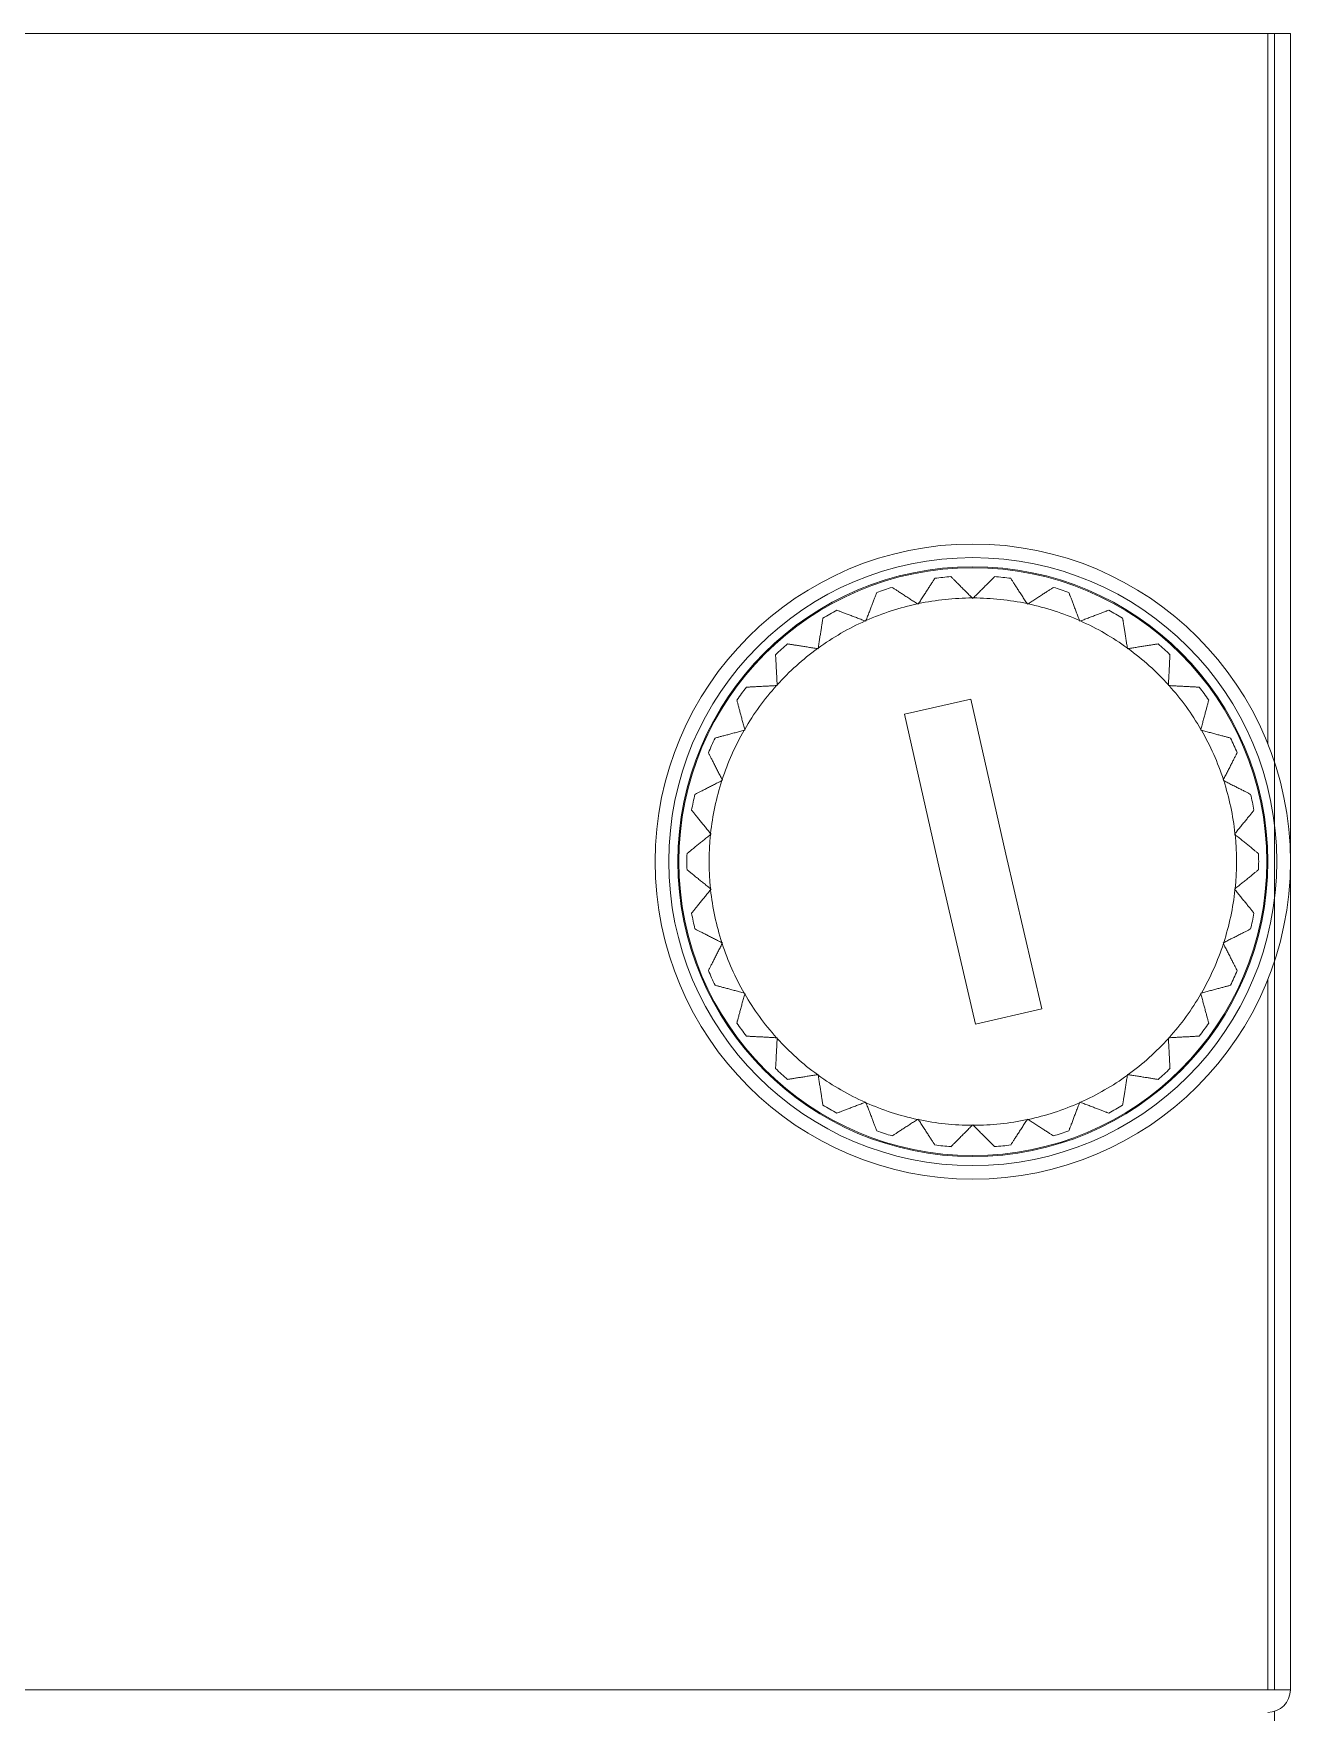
# Model space of a CAD drawing. Header units: millimetres. Extents: x -6909 to -4533, y -2578 to 782.
# Drawn here: x -4936.85 to -4909.15, y -854.58 to -817.58 of the extents above; entities that cross this region are included whole.
import ezdxf

# ---------------------------------------------------------------- set-up
doc = ezdxf.new("R2010")
doc.units = ezdxf.units.MM

msp = doc.modelspace()

# ---------------------------------------------------------------- linework, layer by layer
at = {"linetype": 'Continuous', "lineweight": 13}
for p, q in [((-4944.648, -817.584), (-4909.65, -817.584)), ((-4909.65, -817.584), (-4909.65, -833.237)), ((-4909.15, -817.584), (-4909.65, -817.584)), ((-4909.5, -854.084), (-4909.5, -817.584)), ((-4909.65, -838.432), (-4909.65, -854.084)), ((-4909.65, -854.084), (-4949.4, -854.084)), ((-4909.65, -854.084), (-4909.15, -854.084)), ((-4909.5, -1272.911), (-4909.5, -854.561))]:
    msp.add_line(p, q, dxfattribs=at)
at = {"linetype": 'Continuous', "lineweight": 18}
for p, q in [((-4909.15, -854.084), (-4909.15, -817.584)), ((-4917.369, -830.153), (-4917.356, -830.161)), ((-4917.356, -830.161), (-4917.348, -830.148)), ((-4916.161, -830.023), (-4916.15, -830.034)), ((-4916.15, -830.034), (-4916.139, -830.023)), ((-4914.953, -830.148), (-4914.944, -830.161)), ((-4914.944, -830.161), (-4914.931, -830.153)), ((-4918.524, -830.53), (-4918.509, -830.536)), ((-4918.509, -830.536), (-4918.504, -830.521)), ((-4913.797, -830.521), (-4913.791, -830.536)), ((-4913.791, -830.536), (-4913.777, -830.53)), ((-4919.575, -831.14), (-4919.559, -831.142)), ((-4919.559, -831.142), (-4919.557, -831.127)), ((-4912.744, -831.127), (-4912.741, -831.142)), ((-4912.741, -831.142), (-4912.726, -831.14)), ((-4920.476, -831.954), (-4920.46, -831.953)), ((-4920.46, -831.953), (-4920.461, -831.938)), ((-4911.839, -831.938), (-4911.84, -831.953)), ((-4911.84, -831.953), (-4911.824, -831.954)), ((-4916.192, -832.255), (-4917.655, -832.586)), ((-4915.419, -835.667), (-4916.192, -832.255)), ((-4917.655, -832.586), (-4916.881, -836.002)), ((-4921.188, -832.938), (-4921.173, -832.934)), ((-4921.173, -832.934), (-4921.177, -832.919)), ((-4911.123, -832.919), (-4911.127, -832.934)), ((-4911.127, -832.934), (-4911.112, -832.938)), ((-4921.68, -834.049), (-4921.666, -834.042)), ((-4921.666, -834.042), (-4921.673, -834.028)), ((-4910.627, -834.028), (-4910.634, -834.042)), ((-4910.634, -834.042), (-4910.62, -834.049)), ((-4921.931, -835.238), (-4921.918, -835.228)), ((-4921.918, -835.228), (-4921.928, -835.216)), ((-4910.372, -835.216), (-4910.382, -835.228)), ((-4910.382, -835.228), (-4910.37, -835.238)), ((-4914.632, -839.076), (-4915.419, -835.667)), ((-4916.881, -836.002), (-4916.094, -839.413)), ((-4921.918, -836.441), (-4921.931, -836.431)), ((-4921.928, -836.453), (-4921.918, -836.441)), ((-4910.37, -836.431), (-4910.382, -836.441)), ((-4910.382, -836.441), (-4910.372, -836.453)), ((-4921.666, -837.627), (-4921.68, -837.62)), ((-4921.673, -837.641), (-4921.666, -837.627)), ((-4910.62, -837.62), (-4910.634, -837.627)), ((-4910.634, -837.627), (-4910.627, -837.641)), ((-4921.173, -838.734), (-4921.188, -838.73)), ((-4921.177, -838.749), (-4921.173, -838.734)), ((-4911.112, -838.73), (-4911.127, -838.734)), ((-4911.127, -838.734), (-4911.123, -838.749)), ((-4916.094, -839.413), (-4914.632, -839.076)), ((-4920.46, -839.715), (-4920.476, -839.715)), ((-4920.461, -839.731), (-4920.46, -839.715)), ((-4911.824, -839.715), (-4911.84, -839.715)), ((-4911.84, -839.715), (-4911.839, -839.731)), ((-4919.559, -840.527), (-4919.575, -840.529)), ((-4919.557, -840.542), (-4919.559, -840.527)), ((-4912.741, -840.527), (-4912.744, -840.542)), ((-4912.726, -840.529), (-4912.741, -840.527)), ((-4918.509, -841.133), (-4918.524, -841.139)), ((-4918.504, -841.147), (-4918.509, -841.133)), ((-4913.791, -841.133), (-4913.797, -841.147)), ((-4913.777, -841.139), (-4913.791, -841.133)), ((-4917.356, -841.508), (-4917.369, -841.516)), ((-4917.348, -841.521), (-4917.356, -841.508)), ((-4916.15, -841.634), (-4916.161, -841.645)), ((-4916.139, -841.645), (-4916.15, -841.634)), ((-4914.944, -841.508), (-4914.953, -841.521)), ((-4914.931, -841.516), (-4914.944, -841.508))]:
    msp.add_line(p, q, dxfattribs=at)
for radius in [7, 6.5, 6.478]:
    msp.add_circle((-4916.15, -835.834), radius, dxfattribs=at)
at = {"linetype": 'Continuous', "lineweight": 13}
msp.add_circle((-4916.15, -835.834), 6.7, dxfattribs=at)
at = {"linetype": 'Continuous', "lineweight": 18}
for centre, radius, start, end in [((-4916.15, -835.834), 6.3, 106.3839, 109.6161), ((-4916.15, -835.834), 6.3, 94.3839, 97.6161), ((-4916.15, -835.834), 6.3, 82.3839, 85.6161), ((-4916.15, -835.834), 6.3, 70.3839, 73.6161), ((-4916.15, -835.834), 6.3, 118.3839, 121.6161), ((-4916.15, -835.834), 6.3, 58.3839, 61.6161), ((-4916.15, -835.834), 6.3, 130.3839, 133.6161), ((-4916.15, -835.834), 6.3, 46.3839, 49.6161), ((-4916.15, -835.834), 6.3, 142.3839, 145.6161), ((-4916.15, -835.834), 6.3, 34.3839, 37.6161), ((-4916.15, -835.834), 6.3, 154.3839, 157.6161), ((-4916.15, -835.834), 6.3, 22.3839, 25.6161), ((-4916.15, -835.834), 6.3, 166.3839, 169.6161), ((-4916.15, -835.834), 6.3, 10.3839, 13.6161), ((-4916.15, -835.834), 6.3, 178.3839, 181.6161), ((-4916.15, -835.834), 6.3, 358.3839, 1.6161), ((-4916.15, -835.834), 6.3, 190.3839, 193.6161), ((-4916.15, -835.834), 6.3, 346.3839, 349.6161), ((-4916.15, -835.834), 6.3, 202.3839, 205.6161), ((-4916.15, -835.834), 6.3, 334.3839, 337.6161), ((-4916.15, -835.834), 6.3, 214.3839, 217.6161), ((-4916.15, -835.834), 6.3, 322.3839, 325.6161), ((-4916.15, -835.834), 6.3, 226.3839, 229.6161), ((-4916.15, -835.834), 6.3, 310.3839, 313.6161), ((-4916.15, -835.834), 6.3, 238.3839, 241.6161), ((-4916.15, -835.834), 6.3, 298.3839, 301.6161), ((-4916.15, -835.834), 6.3, 250.3839, 253.6161), ((-4916.15, -835.834), 6.3, 262.3839, 265.6161), ((-4916.15, -835.834), 6.3, 274.3839, 277.6161), ((-4916.15, -835.834), 6.3, 286.3839, 289.6161), ((-4909.65, -854.084), 0.5, 270, 0)]:
    msp.add_arc(centre, radius, start, end, dxfattribs=at)
at = {"linetype": 'Continuous', "lineweight": 13}
for start, end in [(102.1082, 113.8918), (90.1082, 101.8918), (78.1082, 89.8918), (66.1082, 77.8918), (114.1082, 125.8918), (54.1082, 65.8918), (126.1082, 137.8918), (42.1082, 53.8918), (138.1082, 149.8918), (30.1082, 41.8918), (150.1082, 161.8918), (18.1082, 29.8918), (162.1082, 173.8918), (6.1082, 17.8918), (174.1082, 185.8918), (354.1082, 5.8918), (186.1082, 197.8918), (342.1082, 353.8918), (198.1082, 209.8918), (330.1082, 341.8918), (210.1082, 221.8918), (318.1082, 329.8918), (222.1082, 233.8918), (306.1082, 317.8918), (234.1082, 245.8918), (294.1082, 305.8918), (246.1082, 257.8918), (282.1082, 293.8918), (258.1082, 269.8918), (270.1082, 281.8918)]:
    msp.add_arc((-4916.15, -835.834), 5.811, start, end, dxfattribs=at)
at = {"linetype": 'Continuous', "lineweight": 18}
for points, knots in [([(-4918.504, -830.521), (-4918.491, -830.489), (-4918.479, -830.457), (-4918.455, -830.393), (-4918.442, -830.362), (-4918.418, -830.299), (-4918.407, -830.268), (-4918.383, -830.207), (-4918.372, -830.177), (-4918.35, -830.12), (-4918.339, -830.093), (-4918.324, -830.054), (-4918.32, -830.042), (-4918.31, -830.018), (-4918.302, -829.995), (-4918.294, -829.974), (-4918.286, -829.955), (-4918.283, -829.946), (-4918.274, -829.922), (-4918.269, -829.909), (-4918.265, -829.9)], [0, 0, 0, 0, 0.125, 0.125, 0.25, 0.25, 0.375, 0.375, 0.5, 0.5, 0.625, 0.625, 0.6875, 0.6875, 0.75, 0.8125, 0.8125, 0.875, 0.875, 1, 1, 1, 1]), ([(-4917.927, -829.79), (-4917.919, -829.795), (-4917.908, -829.803), (-4917.886, -829.817), (-4917.878, -829.822), (-4917.861, -829.833), (-4917.852, -829.839), (-4917.822, -829.858), (-4917.801, -829.872), (-4917.754, -829.903), (-4917.729, -829.919), (-4917.678, -829.952), (-4917.652, -829.969), (-4917.611, -829.996), (-4917.597, -830.005), (-4917.569, -830.023), (-4917.555, -830.032), (-4917.513, -830.059), (-4917.484, -830.078), (-4917.427, -830.115), (-4917.398, -830.134), (-4917.369, -830.153)], [0, 0, 0, 0, 0.125, 0.125, 0.1875, 0.1875, 0.25, 0.25, 0.375, 0.375, 0.5, 0.5, 0.625, 0.625, 0.6875, 0.6875, 0.75, 0.75, 0.875, 0.875, 1, 1, 1, 1]), ([(-4917.348, -830.148), (-4917.329, -830.119), (-4917.31, -830.09), (-4917.273, -830.033), (-4917.254, -830.005), (-4917.218, -829.948), (-4917.2, -829.921), (-4917.164, -829.866), (-4917.147, -829.839), (-4917.114, -829.788), (-4917.098, -829.763), (-4917.075, -829.728), (-4917.068, -829.717), (-4917.054, -829.696), (-4917.04, -829.675), (-4917.028, -829.657), (-4917.017, -829.639), (-4917.012, -829.631), (-4916.998, -829.609), (-4916.99, -829.598), (-4916.985, -829.59)], [0, 0, 0, 0, 0.125, 0.125, 0.25, 0.25, 0.375, 0.375, 0.5, 0.5, 0.625, 0.625, 0.6875, 0.6875, 0.75, 0.8125, 0.8125, 0.875, 0.875, 1, 1, 1, 1]), ([(-4916.632, -829.553), (-4916.625, -829.56), (-4916.615, -829.569), (-4916.597, -829.587), (-4916.591, -829.594), (-4916.576, -829.609), (-4916.568, -829.617), (-4916.543, -829.641), (-4916.525, -829.66), (-4916.486, -829.699), (-4916.465, -829.72), (-4916.422, -829.763), (-4916.4, -829.785), (-4916.365, -829.82), (-4916.353, -829.831), (-4916.33, -829.855), (-4916.318, -829.867), (-4916.282, -829.902), (-4916.258, -829.926), (-4916.21, -829.975), (-4916.186, -829.999), (-4916.161, -830.023)], [0, 0, 0, 0, 0.125, 0.125, 0.1875, 0.1875, 0.25, 0.25, 0.375, 0.375, 0.5, 0.5, 0.625, 0.625, 0.6875, 0.6875, 0.75, 0.75, 0.875, 0.875, 1, 1, 1, 1]), ([(-4916.139, -830.023), (-4916.115, -829.999), (-4916.09, -829.975), (-4916.042, -829.926), (-4916.018, -829.902), (-4915.971, -829.855), (-4915.947, -829.832), (-4915.901, -829.785), (-4915.879, -829.763), (-4915.836, -829.72), (-4915.815, -829.699), (-4915.785, -829.67), (-4915.776, -829.66), (-4915.758, -829.642), (-4915.74, -829.625), (-4915.725, -829.609), (-4915.71, -829.594), (-4915.703, -829.588), (-4915.685, -829.569), (-4915.675, -829.56), (-4915.669, -829.553)], [0, 0, 0, 0, 0.125, 0.125, 0.25, 0.25, 0.375, 0.375, 0.5, 0.5, 0.625, 0.625, 0.6875, 0.6875, 0.75, 0.8125, 0.8125, 0.875, 0.875, 1, 1, 1, 1]), ([(-4915.315, -829.59), (-4915.31, -829.598), (-4915.303, -829.609), (-4915.289, -829.631), (-4915.283, -829.639), (-4915.272, -829.656), (-4915.266, -829.666), (-4915.247, -829.695), (-4915.233, -829.717), (-4915.203, -829.763), (-4915.187, -829.788), (-4915.154, -829.839), (-4915.136, -829.865), (-4915.11, -829.906), (-4915.101, -829.92), (-4915.083, -829.948), (-4915.074, -829.962), (-4915.046, -830.004), (-4915.028, -830.033), (-4914.99, -830.09), (-4914.972, -830.119), (-4914.953, -830.148)], [0, 0, 0, 0, 0.125, 0.125, 0.1875, 0.1875, 0.25, 0.25, 0.375, 0.375, 0.5, 0.5, 0.625, 0.625, 0.6875, 0.6875, 0.75, 0.75, 0.875, 0.875, 1, 1, 1, 1]), ([(-4914.931, -830.153), (-4914.902, -830.134), (-4914.873, -830.115), (-4914.816, -830.078), (-4914.788, -830.059), (-4914.732, -830.023), (-4914.704, -830.005), (-4914.649, -829.969), (-4914.622, -829.952), (-4914.571, -829.919), (-4914.547, -829.903), (-4914.512, -829.88), (-4914.5, -829.873), (-4914.479, -829.859), (-4914.458, -829.845), (-4914.44, -829.833), (-4914.422, -829.822), (-4914.414, -829.817), (-4914.393, -829.803), (-4914.381, -829.795), (-4914.373, -829.79)], [0, 0, 0, 0, 0.125, 0.125, 0.25, 0.25, 0.375, 0.375, 0.5, 0.5, 0.625, 0.625, 0.6875, 0.6875, 0.75, 0.8125, 0.8125, 0.875, 0.875, 1, 1, 1, 1]), ([(-4914.035, -829.9), (-4914.032, -829.909), (-4914.027, -829.922), (-4914.018, -829.946), (-4914.014, -829.955), (-4914.007, -829.974), (-4914.003, -829.984), (-4913.99, -830.017), (-4913.981, -830.041), (-4913.961, -830.093), (-4913.951, -830.12), (-4913.929, -830.177), (-4913.918, -830.207), (-4913.9, -830.252), (-4913.894, -830.268), (-4913.882, -830.299), (-4913.876, -830.314), (-4913.858, -830.361), (-4913.846, -830.393), (-4913.822, -830.457), (-4913.809, -830.489), (-4913.797, -830.521)], [0, 0, 0, 0, 0.125, 0.125, 0.1875, 0.1875, 0.25, 0.25, 0.375, 0.375, 0.5, 0.5, 0.625, 0.625, 0.6875, 0.6875, 0.75, 0.75, 0.875, 0.875, 1, 1, 1, 1]), ([(-4919.557, -831.127), (-4919.552, -831.092), (-4919.546, -831.058), (-4919.535, -830.991), (-4919.53, -830.958), (-4919.52, -830.892), (-4919.515, -830.859), (-4919.504, -830.794), (-4919.499, -830.763), (-4919.49, -830.703), (-4919.485, -830.674), (-4919.479, -830.633), (-4919.477, -830.619), (-4919.473, -830.594), (-4919.469, -830.57), (-4919.465, -830.548), (-4919.462, -830.527), (-4919.461, -830.518), (-4919.456, -830.492), (-4919.454, -830.479), (-4919.453, -830.469)], [0, 0, 0, 0, 0.125, 0.125, 0.25, 0.25, 0.375, 0.375, 0.5, 0.5, 0.625, 0.625, 0.6875, 0.6875, 0.75, 0.8125, 0.8125, 0.875, 0.875, 1, 1, 1, 1]), ([(-4919.145, -830.292), (-4919.136, -830.295), (-4919.124, -830.3), (-4919.099, -830.309), (-4919.091, -830.313), (-4919.071, -830.32), (-4919.061, -830.324), (-4919.028, -830.337), (-4919.004, -830.346), (-4918.952, -830.366), (-4918.925, -830.376), (-4918.868, -830.398), (-4918.839, -830.409), (-4918.793, -830.427), (-4918.777, -830.433), (-4918.746, -830.445), (-4918.731, -830.451), (-4918.684, -830.469), (-4918.652, -830.481), (-4918.588, -830.505), (-4918.556, -830.518), (-4918.524, -830.53)], [0, 0, 0, 0, 0.125, 0.125, 0.1875, 0.1875, 0.25, 0.25, 0.375, 0.375, 0.5, 0.5, 0.625, 0.625, 0.6875, 0.6875, 0.75, 0.75, 0.875, 0.875, 1, 1, 1, 1]), ([(-4913.777, -830.53), (-4913.744, -830.518), (-4913.712, -830.505), (-4913.648, -830.481), (-4913.617, -830.469), (-4913.554, -830.445), (-4913.523, -830.433), (-4913.462, -830.41), (-4913.433, -830.398), (-4913.376, -830.376), (-4913.348, -830.366), (-4913.309, -830.351), (-4913.297, -830.346), (-4913.273, -830.337), (-4913.25, -830.328), (-4913.229, -830.32), (-4913.21, -830.313), (-4913.201, -830.309), (-4913.177, -830.3), (-4913.164, -830.295), (-4913.155, -830.292)], [0, 0, 0, 0, 0.125, 0.125, 0.25, 0.25, 0.375, 0.375, 0.5, 0.5, 0.625, 0.625, 0.6875, 0.6875, 0.75, 0.8125, 0.8125, 0.875, 0.875, 1, 1, 1, 1]), ([(-4912.848, -830.469), (-4912.846, -830.479), (-4912.844, -830.492), (-4912.84, -830.518), (-4912.838, -830.527), (-4912.835, -830.548), (-4912.834, -830.558), (-4912.828, -830.593), (-4912.824, -830.618), (-4912.815, -830.674), (-4912.811, -830.702), (-4912.801, -830.763), (-4912.796, -830.794), (-4912.789, -830.842), (-4912.786, -830.858), (-4912.781, -830.891), (-4912.778, -830.908), (-4912.77, -830.958), (-4912.765, -830.991), (-4912.754, -831.058), (-4912.749, -831.092), (-4912.744, -831.127)], [0, 0, 0, 0, 0.125, 0.125, 0.1875, 0.1875, 0.25, 0.25, 0.375, 0.375, 0.5, 0.5, 0.625, 0.625, 0.6875, 0.6875, 0.75, 0.75, 0.875, 0.875, 1, 1, 1, 1]), ([(-4920.461, -831.938), (-4920.463, -831.903), (-4920.465, -831.869), (-4920.468, -831.801), (-4920.47, -831.767), (-4920.474, -831.7), (-4920.475, -831.667), (-4920.479, -831.602), (-4920.481, -831.57), (-4920.484, -831.509), (-4920.485, -831.48), (-4920.487, -831.438), (-4920.488, -831.425), (-4920.49, -831.399), (-4920.491, -831.375), (-4920.492, -831.353), (-4920.493, -831.332), (-4920.494, -831.322), (-4920.495, -831.296), (-4920.496, -831.283), (-4920.496, -831.273)], [0, 0, 0, 0, 0.125, 0.125, 0.25, 0.25, 0.375, 0.375, 0.5, 0.5, 0.625, 0.625, 0.6875, 0.6875, 0.75, 0.8125, 0.8125, 0.875, 0.875, 1, 1, 1, 1]), ([(-4920.232, -831.036), (-4920.223, -831.037), (-4920.209, -831.039), (-4920.184, -831.043), (-4920.174, -831.045), (-4920.154, -831.048), (-4920.143, -831.05), (-4920.108, -831.055), (-4920.083, -831.059), (-4920.028, -831.068), (-4919.999, -831.072), (-4919.939, -831.082), (-4919.908, -831.087), (-4919.859, -831.095), (-4919.843, -831.097), (-4919.81, -831.102), (-4919.794, -831.105), (-4919.744, -831.113), (-4919.71, -831.118), (-4919.643, -831.129), (-4919.609, -831.134), (-4919.575, -831.14)], [0, 0, 0, 0, 0.125, 0.125, 0.1875, 0.1875, 0.25, 0.25, 0.375, 0.375, 0.5, 0.5, 0.625, 0.625, 0.6875, 0.6875, 0.75, 0.75, 0.875, 0.875, 1, 1, 1, 1]), ([(-4912.726, -831.14), (-4912.691, -831.134), (-4912.657, -831.129), (-4912.59, -831.118), (-4912.557, -831.113), (-4912.491, -831.102), (-4912.458, -831.097), (-4912.393, -831.087), (-4912.362, -831.082), (-4912.302, -831.072), (-4912.273, -831.068), (-4912.231, -831.061), (-4912.218, -831.059), (-4912.193, -831.055), (-4912.169, -831.051), (-4912.147, -831.048), (-4912.126, -831.045), (-4912.117, -831.043), (-4912.091, -831.039), (-4912.078, -831.037), (-4912.068, -831.036)], [0, 0, 0, 0, 0.125, 0.125, 0.25, 0.25, 0.375, 0.375, 0.5, 0.5, 0.625, 0.625, 0.6875, 0.6875, 0.75, 0.8125, 0.8125, 0.875, 0.875, 1, 1, 1, 1]), ([(-4911.804, -831.273), (-4911.805, -831.283), (-4911.806, -831.296), (-4911.807, -831.322), (-4911.807, -831.332), (-4911.808, -831.352), (-4911.809, -831.363), (-4911.811, -831.398), (-4911.812, -831.424), (-4911.815, -831.48), (-4911.817, -831.509), (-4911.82, -831.57), (-4911.822, -831.601), (-4911.824, -831.65), (-4911.825, -831.667), (-4911.827, -831.7), (-4911.828, -831.717), (-4911.83, -831.767), (-4911.832, -831.801), (-4911.836, -831.869), (-4911.837, -831.903), (-4911.839, -831.938)], [0, 0, 0, 0, 0.125, 0.125, 0.1875, 0.1875, 0.25, 0.25, 0.375, 0.375, 0.5, 0.5, 0.625, 0.625, 0.6875, 0.6875, 0.75, 0.75, 0.875, 0.875, 1, 1, 1, 1]), ([(-4921.141, -831.989), (-4921.131, -831.989), (-4921.118, -831.988), (-4921.092, -831.987), (-4921.082, -831.986), (-4921.062, -831.985), (-4921.051, -831.984), (-4921.016, -831.983), (-4920.99, -831.981), (-4920.934, -831.978), (-4920.905, -831.977), (-4920.844, -831.974), (-4920.813, -831.972), (-4920.764, -831.969), (-4920.747, -831.968), (-4920.714, -831.967), (-4920.697, -831.966), (-4920.647, -831.963), (-4920.613, -831.961), (-4920.545, -831.958), (-4920.511, -831.956), (-4920.476, -831.954)], [0, 0, 0, 0, 0.125, 0.125, 0.1875, 0.1875, 0.25, 0.25, 0.375, 0.375, 0.5, 0.5, 0.625, 0.625, 0.6875, 0.6875, 0.75, 0.75, 0.875, 0.875, 1, 1, 1, 1]), ([(-4911.824, -831.954), (-4911.79, -831.956), (-4911.755, -831.958), (-4911.687, -831.961), (-4911.654, -831.963), (-4911.587, -831.967), (-4911.554, -831.968), (-4911.488, -831.972), (-4911.457, -831.974), (-4911.396, -831.977), (-4911.366, -831.978), (-4911.325, -831.98), (-4911.311, -831.981), (-4911.286, -831.982), (-4911.261, -831.984), (-4911.239, -831.985), (-4911.219, -831.986), (-4911.209, -831.987), (-4911.183, -831.988), (-4911.169, -831.989), (-4911.16, -831.989)], [0, 0, 0, 0, 0.125, 0.125, 0.25, 0.25, 0.375, 0.375, 0.5, 0.5, 0.625, 0.625, 0.6875, 0.6875, 0.75, 0.8125, 0.8125, 0.875, 0.875, 1, 1, 1, 1]), ([(-4921.177, -832.919), (-4921.186, -832.886), (-4921.195, -832.853), (-4921.213, -832.787), (-4921.221, -832.754), (-4921.239, -832.689), (-4921.247, -832.657), (-4921.264, -832.594), (-4921.273, -832.564), (-4921.288, -832.505), (-4921.296, -832.476), (-4921.307, -832.436), (-4921.31, -832.423), (-4921.317, -832.398), (-4921.323, -832.374), (-4921.329, -832.353), (-4921.334, -832.333), (-4921.337, -832.324), (-4921.343, -832.299), (-4921.347, -832.286), (-4921.349, -832.277)], [0, 0, 0, 0, 0.125, 0.125, 0.25, 0.25, 0.375, 0.375, 0.5, 0.5, 0.625, 0.625, 0.6875, 0.6875, 0.75, 0.8125, 0.8125, 0.875, 0.875, 1, 1, 1, 1]), ([(-4910.951, -832.277), (-4910.953, -832.286), (-4910.957, -832.299), (-4910.964, -832.324), (-4910.966, -832.333), (-4910.971, -832.353), (-4910.974, -832.364), (-4910.983, -832.397), (-4910.99, -832.422), (-4911.005, -832.476), (-4911.012, -832.504), (-4911.028, -832.563), (-4911.036, -832.594), (-4911.049, -832.641), (-4911.053, -832.657), (-4911.062, -832.689), (-4911.066, -832.705), (-4911.079, -832.754), (-4911.088, -832.787), (-4911.105, -832.853), (-4911.114, -832.886), (-4911.123, -832.919)], [0, 0, 0, 0, 0.125, 0.125, 0.1875, 0.1875, 0.25, 0.25, 0.375, 0.375, 0.5, 0.5, 0.625, 0.625, 0.6875, 0.6875, 0.75, 0.75, 0.875, 0.875, 1, 1, 1, 1]), ([(-4921.831, -833.111), (-4921.822, -833.108), (-4921.809, -833.105), (-4921.784, -833.098), (-4921.775, -833.096), (-4921.755, -833.09), (-4921.744, -833.087), (-4921.71, -833.078), (-4921.685, -833.072), (-4921.631, -833.057), (-4921.603, -833.05), (-4921.544, -833.034), (-4921.514, -833.026), (-4921.467, -833.013), (-4921.451, -833.009), (-4921.418, -833), (-4921.402, -832.996), (-4921.354, -832.983), (-4921.321, -832.974), (-4921.255, -832.956), (-4921.222, -832.947), (-4921.188, -832.938)], [0, 0, 0, 0, 0.125, 0.125, 0.1875, 0.1875, 0.25, 0.25, 0.375, 0.375, 0.5, 0.5, 0.625, 0.625, 0.6875, 0.6875, 0.75, 0.75, 0.875, 0.875, 1, 1, 1, 1]), ([(-4911.112, -832.938), (-4911.079, -832.947), (-4911.046, -832.956), (-4910.98, -832.974), (-4910.947, -832.983), (-4910.882, -833), (-4910.85, -833.009), (-4910.787, -833.026), (-4910.756, -833.034), (-4910.698, -833.05), (-4910.669, -833.057), (-4910.629, -833.068), (-4910.616, -833.071), (-4910.591, -833.078), (-4910.567, -833.084), (-4910.546, -833.09), (-4910.526, -833.095), (-4910.517, -833.098), (-4910.492, -833.105), (-4910.479, -833.108), (-4910.469, -833.111)], [0, 0, 0, 0, 0.125, 0.125, 0.25, 0.25, 0.375, 0.375, 0.5, 0.5, 0.625, 0.625, 0.6875, 0.6875, 0.75, 0.8125, 0.8125, 0.875, 0.875, 1, 1, 1, 1]), ([(-4921.673, -834.028), (-4921.689, -833.997), (-4921.705, -833.967), (-4921.736, -833.906), (-4921.751, -833.876), (-4921.781, -833.816), (-4921.797, -833.787), (-4921.826, -833.728), (-4921.841, -833.7), (-4921.868, -833.646), (-4921.882, -833.62), (-4921.901, -833.582), (-4921.907, -833.57), (-4921.918, -833.547), (-4921.93, -833.526), (-4921.939, -833.506), (-4921.949, -833.488), (-4921.953, -833.479), (-4921.965, -833.456), (-4921.971, -833.444), (-4921.976, -833.435)], [0, 0, 0, 0, 0.125, 0.125, 0.25, 0.25, 0.375, 0.375, 0.5, 0.5, 0.625, 0.625, 0.6875, 0.6875, 0.75, 0.8125, 0.8125, 0.875, 0.875, 1, 1, 1, 1]), ([(-4910.325, -833.435), (-4910.329, -833.444), (-4910.335, -833.456), (-4910.347, -833.479), (-4910.351, -833.487), (-4910.361, -833.506), (-4910.366, -833.516), (-4910.382, -833.547), (-4910.393, -833.57), (-4910.419, -833.619), (-4910.432, -833.646), (-4910.46, -833.7), (-4910.474, -833.728), (-4910.496, -833.771), (-4910.504, -833.786), (-4910.519, -833.816), (-4910.526, -833.831), (-4910.549, -833.876), (-4910.565, -833.906), (-4910.596, -833.967), (-4910.611, -833.997), (-4910.627, -834.028)], [0, 0, 0, 0, 0.125, 0.125, 0.1875, 0.1875, 0.25, 0.25, 0.375, 0.375, 0.5, 0.5, 0.625, 0.625, 0.6875, 0.6875, 0.75, 0.75, 0.875, 0.875, 1, 1, 1, 1]), ([(-4922.273, -834.351), (-4922.265, -834.347), (-4922.253, -834.341), (-4922.23, -834.329), (-4922.221, -834.325), (-4922.203, -834.315), (-4922.193, -834.31), (-4922.162, -834.294), (-4922.139, -834.283), (-4922.089, -834.257), (-4922.063, -834.244), (-4922.009, -834.217), (-4921.981, -834.202), (-4921.937, -834.18), (-4921.922, -834.172), (-4921.893, -834.157), (-4921.878, -834.15), (-4921.833, -834.127), (-4921.803, -834.112), (-4921.742, -834.081), (-4921.711, -834.065), (-4921.68, -834.049)], [0, 0, 0, 0, 0.125, 0.125, 0.1875, 0.1875, 0.25, 0.25, 0.375, 0.375, 0.5, 0.5, 0.625, 0.625, 0.6875, 0.6875, 0.75, 0.75, 0.875, 0.875, 1, 1, 1, 1]), ([(-4910.62, -834.049), (-4910.589, -834.065), (-4910.559, -834.081), (-4910.498, -834.111), (-4910.468, -834.127), (-4910.408, -834.157), (-4910.379, -834.172), (-4910.32, -834.202), (-4910.292, -834.216), (-4910.238, -834.244), (-4910.212, -834.257), (-4910.174, -834.276), (-4910.162, -834.282), (-4910.139, -834.294), (-4910.118, -834.305), (-4910.098, -834.315), (-4910.08, -834.325), (-4910.071, -834.329), (-4910.048, -834.341), (-4910.036, -834.347), (-4910.027, -834.351)], [0, 0, 0, 0, 0.125, 0.125, 0.25, 0.25, 0.375, 0.375, 0.5, 0.5, 0.625, 0.625, 0.6875, 0.6875, 0.75, 0.8125, 0.8125, 0.875, 0.875, 1, 1, 1, 1]), ([(-4921.928, -835.216), (-4921.95, -835.189), (-4921.972, -835.162), (-4922.015, -835.109), (-4922.036, -835.083), (-4922.078, -835.031), (-4922.099, -835.005), (-4922.14, -834.954), (-4922.16, -834.93), (-4922.198, -834.882), (-4922.217, -834.86), (-4922.243, -834.827), (-4922.252, -834.817), (-4922.268, -834.797), (-4922.283, -834.778), (-4922.297, -834.761), (-4922.31, -834.745), (-4922.316, -834.737), (-4922.332, -834.717), (-4922.341, -834.706), (-4922.347, -834.699)], [0, 0, 0, 0, 0.125, 0.125, 0.25, 0.25, 0.375, 0.375, 0.5, 0.5, 0.625, 0.625, 0.6875, 0.6875, 0.75, 0.8125, 0.8125, 0.875, 0.875, 1, 1, 1, 1]), ([(-4909.953, -834.699), (-4909.959, -834.706), (-4909.968, -834.717), (-4909.984, -834.737), (-4909.99, -834.744), (-4910.003, -834.76), (-4910.01, -834.769), (-4910.032, -834.796), (-4910.048, -834.816), (-4910.083, -834.859), (-4910.102, -834.882), (-4910.14, -834.93), (-4910.16, -834.954), (-4910.191, -834.992), (-4910.201, -835.005), (-4910.222, -835.031), (-4910.233, -835.044), (-4910.264, -835.083), (-4910.286, -835.109), (-4910.329, -835.162), (-4910.35, -835.189), (-4910.372, -835.216)], [0, 0, 0, 0, 0.125, 0.125, 0.1875, 0.1875, 0.25, 0.25, 0.375, 0.375, 0.5, 0.5, 0.625, 0.625, 0.6875, 0.6875, 0.75, 0.75, 0.875, 0.875, 1, 1, 1, 1]), ([(-4922.448, -835.657), (-4922.44, -835.651), (-4922.43, -835.642), (-4922.41, -835.626), (-4922.402, -835.62), (-4922.386, -835.607), (-4922.378, -835.6), (-4922.35, -835.578), (-4922.33, -835.562), (-4922.287, -835.527), (-4922.264, -835.508), (-4922.217, -835.47), (-4922.193, -835.45), (-4922.155, -835.419), (-4922.142, -835.409), (-4922.116, -835.388), (-4922.103, -835.377), (-4922.064, -835.346), (-4922.037, -835.324), (-4921.984, -835.281), (-4921.958, -835.26), (-4921.931, -835.238)], [0, 0, 0, 0, 0.125, 0.125, 0.1875, 0.1875, 0.25, 0.25, 0.375, 0.375, 0.5, 0.5, 0.625, 0.625, 0.6875, 0.6875, 0.75, 0.75, 0.875, 0.875, 1, 1, 1, 1]), ([(-4910.37, -835.238), (-4910.343, -835.26), (-4910.316, -835.281), (-4910.263, -835.324), (-4910.237, -835.346), (-4910.185, -835.388), (-4910.159, -835.409), (-4910.108, -835.45), (-4910.084, -835.47), (-4910.036, -835.508), (-4910.013, -835.527), (-4909.981, -835.553), (-4909.971, -835.561), (-4909.951, -835.577), (-4909.932, -835.593), (-4909.914, -835.607), (-4909.898, -835.62), (-4909.891, -835.626), (-4909.871, -835.642), (-4909.86, -835.651), (-4909.853, -835.657)], [0, 0, 0, 0, 0.125, 0.125, 0.25, 0.25, 0.375, 0.375, 0.5, 0.5, 0.625, 0.625, 0.6875, 0.6875, 0.75, 0.8125, 0.8125, 0.875, 0.875, 1, 1, 1, 1]), ([(-4921.931, -836.431), (-4921.958, -836.409), (-4921.984, -836.387), (-4922.037, -836.344), (-4922.064, -836.323), (-4922.116, -836.281), (-4922.141, -836.26), (-4922.192, -836.219), (-4922.217, -836.199), (-4922.264, -836.161), (-4922.287, -836.142), (-4922.319, -836.116), (-4922.33, -836.107), (-4922.35, -836.091), (-4922.369, -836.076), (-4922.386, -836.062), (-4922.402, -836.049), (-4922.41, -836.043), (-4922.43, -836.027), (-4922.44, -836.018), (-4922.448, -836.012)], [0, 0, 0, 0, 0.125, 0.125, 0.25, 0.25, 0.375, 0.375, 0.5, 0.5, 0.625, 0.625, 0.6875, 0.6875, 0.75, 0.8125, 0.8125, 0.875, 0.875, 1, 1, 1, 1]), ([(-4909.853, -836.012), (-4909.86, -836.018), (-4909.871, -836.027), (-4909.891, -836.043), (-4909.898, -836.049), (-4909.914, -836.062), (-4909.923, -836.069), (-4909.95, -836.091), (-4909.97, -836.107), (-4910.013, -836.142), (-4910.036, -836.161), (-4910.083, -836.199), (-4910.108, -836.219), (-4910.146, -836.25), (-4910.159, -836.26), (-4910.185, -836.281), (-4910.198, -836.291), (-4910.237, -836.323), (-4910.263, -836.344), (-4910.316, -836.387), (-4910.343, -836.409), (-4910.37, -836.431)], [0, 0, 0, 0, 0.125, 0.125, 0.1875, 0.1875, 0.25, 0.25, 0.375, 0.375, 0.5, 0.5, 0.625, 0.625, 0.6875, 0.6875, 0.75, 0.75, 0.875, 0.875, 1, 1, 1, 1]), ([(-4922.347, -836.97), (-4922.341, -836.963), (-4922.333, -836.952), (-4922.316, -836.932), (-4922.31, -836.925), (-4922.297, -836.908), (-4922.29, -836.9), (-4922.268, -836.873), (-4922.252, -836.853), (-4922.217, -836.809), (-4922.199, -836.787), (-4922.16, -836.739), (-4922.14, -836.715), (-4922.11, -836.677), (-4922.099, -836.664), (-4922.078, -836.638), (-4922.068, -836.625), (-4922.036, -836.586), (-4922.015, -836.56), (-4921.972, -836.506), (-4921.95, -836.48), (-4921.928, -836.453)], [0, 0, 0, 0, 0.125, 0.125, 0.1875, 0.1875, 0.25, 0.25, 0.375, 0.375, 0.5, 0.5, 0.625, 0.625, 0.6875, 0.6875, 0.75, 0.75, 0.875, 0.875, 1, 1, 1, 1]), ([(-4910.372, -836.453), (-4910.35, -836.48), (-4910.329, -836.506), (-4910.286, -836.559), (-4910.265, -836.586), (-4910.222, -836.638), (-4910.202, -836.663), (-4910.16, -836.714), (-4910.14, -836.739), (-4910.102, -836.786), (-4910.084, -836.809), (-4910.057, -836.842), (-4910.049, -836.852), (-4910.033, -836.872), (-4910.017, -836.891), (-4910.003, -836.908), (-4909.99, -836.924), (-4909.984, -836.932), (-4909.968, -836.952), (-4909.959, -836.963), (-4909.953, -836.97)], [0, 0, 0, 0, 0.125, 0.125, 0.25, 0.25, 0.375, 0.375, 0.5, 0.5, 0.625, 0.625, 0.6875, 0.6875, 0.75, 0.8125, 0.8125, 0.875, 0.875, 1, 1, 1, 1]), ([(-4921.68, -837.62), (-4921.711, -837.604), (-4921.742, -837.588), (-4921.803, -837.557), (-4921.833, -837.542), (-4921.892, -837.512), (-4921.922, -837.497), (-4921.98, -837.467), (-4922.008, -837.452), (-4922.063, -837.425), (-4922.089, -837.411), (-4922.126, -837.392), (-4922.138, -837.386), (-4922.161, -837.375), (-4922.183, -837.364), (-4922.202, -837.354), (-4922.221, -837.344), (-4922.229, -837.34), (-4922.253, -837.328), (-4922.265, -837.322), (-4922.273, -837.318)], [0, 0, 0, 0, 0.125, 0.125, 0.25, 0.25, 0.375, 0.375, 0.5, 0.5, 0.625, 0.625, 0.6875, 0.6875, 0.75, 0.8125, 0.8125, 0.875, 0.875, 1, 1, 1, 1]), ([(-4921.976, -838.234), (-4921.971, -838.225), (-4921.965, -838.213), (-4921.953, -838.19), (-4921.949, -838.182), (-4921.94, -838.163), (-4921.935, -838.153), (-4921.919, -838.122), (-4921.907, -838.099), (-4921.882, -838.049), (-4921.868, -838.023), (-4921.841, -837.969), (-4921.826, -837.941), (-4921.804, -837.897), (-4921.797, -837.883), (-4921.782, -837.853), (-4921.774, -837.838), (-4921.751, -837.793), (-4921.736, -837.763), (-4921.705, -837.702), (-4921.689, -837.671), (-4921.673, -837.641)], [0, 0, 0, 0, 0.125, 0.125, 0.1875, 0.1875, 0.25, 0.25, 0.375, 0.375, 0.5, 0.5, 0.625, 0.625, 0.6875, 0.6875, 0.75, 0.75, 0.875, 0.875, 1, 1, 1, 1]), ([(-4910.627, -837.641), (-4910.611, -837.671), (-4910.596, -837.702), (-4910.565, -837.763), (-4910.549, -837.793), (-4910.519, -837.853), (-4910.504, -837.882), (-4910.474, -837.941), (-4910.46, -837.969), (-4910.432, -838.023), (-4910.419, -838.049), (-4910.4, -838.086), (-4910.394, -838.098), (-4910.382, -838.121), (-4910.371, -838.143), (-4910.361, -838.163), (-4910.352, -838.181), (-4910.347, -838.19), (-4910.335, -838.213), (-4910.329, -838.225), (-4910.325, -838.234)], [0, 0, 0, 0, 0.125, 0.125, 0.25, 0.25, 0.375, 0.375, 0.5, 0.5, 0.625, 0.625, 0.6875, 0.6875, 0.75, 0.8125, 0.8125, 0.875, 0.875, 1, 1, 1, 1]), ([(-4910.027, -837.318), (-4910.036, -837.322), (-4910.048, -837.328), (-4910.071, -837.34), (-4910.079, -837.344), (-4910.098, -837.353), (-4910.108, -837.358), (-4910.139, -837.374), (-4910.162, -837.386), (-4910.211, -837.411), (-4910.238, -837.425), (-4910.292, -837.452), (-4910.32, -837.467), (-4910.363, -837.489), (-4910.378, -837.496), (-4910.408, -837.511), (-4910.423, -837.519), (-4910.468, -837.542), (-4910.498, -837.557), (-4910.559, -837.588), (-4910.589, -837.604), (-4910.62, -837.62)], [0, 0, 0, 0, 0.125, 0.125, 0.1875, 0.1875, 0.25, 0.25, 0.375, 0.375, 0.5, 0.5, 0.625, 0.625, 0.6875, 0.6875, 0.75, 0.75, 0.875, 0.875, 1, 1, 1, 1]), ([(-4921.188, -838.73), (-4921.222, -838.721), (-4921.255, -838.712), (-4921.321, -838.695), (-4921.353, -838.686), (-4921.418, -838.669), (-4921.45, -838.66), (-4921.513, -838.643), (-4921.544, -838.635), (-4921.603, -838.619), (-4921.631, -838.612), (-4921.672, -838.601), (-4921.685, -838.597), (-4921.709, -838.591), (-4921.733, -838.584), (-4921.754, -838.579), (-4921.774, -838.573), (-4921.784, -838.571), (-4921.809, -838.564), (-4921.822, -838.561), (-4921.831, -838.558)], [0, 0, 0, 0, 0.125, 0.125, 0.25, 0.25, 0.375, 0.375, 0.5, 0.5, 0.625, 0.625, 0.6875, 0.6875, 0.75, 0.8125, 0.8125, 0.875, 0.875, 1, 1, 1, 1]), ([(-4921.349, -839.392), (-4921.347, -839.383), (-4921.343, -839.37), (-4921.337, -839.345), (-4921.334, -839.336), (-4921.329, -839.316), (-4921.326, -839.305), (-4921.317, -839.271), (-4921.31, -839.246), (-4921.296, -839.193), (-4921.288, -839.164), (-4921.273, -839.106), (-4921.264, -839.075), (-4921.252, -839.028), (-4921.247, -839.012), (-4921.239, -838.98), (-4921.235, -838.964), (-4921.222, -838.915), (-4921.213, -838.882), (-4921.195, -838.816), (-4921.186, -838.783), (-4921.177, -838.749)], [0, 0, 0, 0, 0.125, 0.125, 0.1875, 0.1875, 0.25, 0.25, 0.375, 0.375, 0.5, 0.5, 0.625, 0.625, 0.6875, 0.6875, 0.75, 0.75, 0.875, 0.875, 1, 1, 1, 1]), ([(-4911.123, -838.749), (-4911.114, -838.783), (-4911.105, -838.816), (-4911.088, -838.882), (-4911.079, -838.915), (-4911.062, -838.979), (-4911.053, -839.011), (-4911.036, -839.075), (-4911.028, -839.105), (-4911.012, -839.164), (-4911.005, -839.192), (-4910.994, -839.233), (-4910.99, -839.246), (-4910.984, -839.271), (-4910.977, -839.294), (-4910.972, -839.316), (-4910.966, -839.335), (-4910.964, -839.345), (-4910.957, -839.37), (-4910.953, -839.383), (-4910.951, -839.392)], [0, 0, 0, 0, 0.125, 0.125, 0.25, 0.25, 0.375, 0.375, 0.5, 0.5, 0.625, 0.625, 0.6875, 0.6875, 0.75, 0.8125, 0.8125, 0.875, 0.875, 1, 1, 1, 1]), ([(-4910.469, -838.558), (-4910.479, -838.561), (-4910.492, -838.564), (-4910.517, -838.571), (-4910.526, -838.573), (-4910.546, -838.579), (-4910.557, -838.581), (-4910.59, -838.591), (-4910.615, -838.597), (-4910.669, -838.612), (-4910.697, -838.619), (-4910.756, -838.635), (-4910.787, -838.643), (-4910.834, -838.656), (-4910.85, -838.66), (-4910.882, -838.669), (-4910.898, -838.673), (-4910.947, -838.686), (-4910.979, -838.695), (-4911.045, -838.712), (-4911.079, -838.721), (-4911.112, -838.73)], [0, 0, 0, 0, 0.125, 0.125, 0.1875, 0.1875, 0.25, 0.25, 0.375, 0.375, 0.5, 0.5, 0.625, 0.625, 0.6875, 0.6875, 0.75, 0.75, 0.875, 0.875, 1, 1, 1, 1]), ([(-4920.476, -839.715), (-4920.511, -839.713), (-4920.545, -839.711), (-4920.613, -839.707), (-4920.647, -839.706), (-4920.714, -839.702), (-4920.747, -839.7), (-4920.812, -839.697), (-4920.844, -839.695), (-4920.905, -839.692), (-4920.934, -839.691), (-4920.976, -839.688), (-4920.989, -839.688), (-4921.015, -839.686), (-4921.039, -839.685), (-4921.061, -839.684), (-4921.082, -839.683), (-4921.092, -839.682), (-4921.117, -839.681), (-4921.131, -839.68), (-4921.141, -839.68)], [0, 0, 0, 0, 0.125, 0.125, 0.25, 0.25, 0.375, 0.375, 0.5, 0.5, 0.625, 0.625, 0.6875, 0.6875, 0.75, 0.8125, 0.8125, 0.875, 0.875, 1, 1, 1, 1]), ([(-4920.496, -840.395), (-4920.496, -840.386), (-4920.495, -840.372), (-4920.494, -840.347), (-4920.493, -840.337), (-4920.492, -840.316), (-4920.491, -840.305), (-4920.49, -840.271), (-4920.488, -840.245), (-4920.485, -840.189), (-4920.484, -840.16), (-4920.481, -840.099), (-4920.479, -840.068), (-4920.476, -840.019), (-4920.475, -840.002), (-4920.474, -839.969), (-4920.473, -839.952), (-4920.47, -839.902), (-4920.468, -839.868), (-4920.465, -839.8), (-4920.463, -839.766), (-4920.461, -839.731)], [0, 0, 0, 0, 0.125, 0.125, 0.1875, 0.1875, 0.25, 0.25, 0.375, 0.375, 0.5, 0.5, 0.625, 0.625, 0.6875, 0.6875, 0.75, 0.75, 0.875, 0.875, 1, 1, 1, 1]), ([(-4911.839, -839.731), (-4911.837, -839.766), (-4911.836, -839.8), (-4911.832, -839.868), (-4911.83, -839.902), (-4911.827, -839.969), (-4911.825, -840.002), (-4911.822, -840.067), (-4911.82, -840.099), (-4911.817, -840.16), (-4911.815, -840.189), (-4911.813, -840.231), (-4911.812, -840.244), (-4911.811, -840.27), (-4911.81, -840.294), (-4911.808, -840.316), (-4911.807, -840.337), (-4911.807, -840.346), (-4911.806, -840.372), (-4911.805, -840.386), (-4911.804, -840.395)], [0, 0, 0, 0, 0.125, 0.125, 0.25, 0.25, 0.375, 0.375, 0.5, 0.5, 0.625, 0.625, 0.6875, 0.6875, 0.75, 0.8125, 0.8125, 0.875, 0.875, 1, 1, 1, 1]), ([(-4911.16, -839.68), (-4911.169, -839.68), (-4911.183, -839.681), (-4911.209, -839.682), (-4911.218, -839.683), (-4911.239, -839.684), (-4911.25, -839.684), (-4911.285, -839.686), (-4911.311, -839.688), (-4911.366, -839.691), (-4911.395, -839.692), (-4911.456, -839.695), (-4911.488, -839.697), (-4911.537, -839.699), (-4911.553, -839.7), (-4911.586, -839.702), (-4911.603, -839.703), (-4911.653, -839.706), (-4911.687, -839.707), (-4911.755, -839.711), (-4911.79, -839.713), (-4911.824, -839.715)], [0, 0, 0, 0, 0.125, 0.125, 0.1875, 0.1875, 0.25, 0.25, 0.375, 0.375, 0.5, 0.5, 0.625, 0.625, 0.6875, 0.6875, 0.75, 0.75, 0.875, 0.875, 1, 1, 1, 1]), ([(-4919.575, -840.529), (-4919.609, -840.535), (-4919.643, -840.54), (-4919.71, -840.551), (-4919.744, -840.556), (-4919.81, -840.566), (-4919.843, -840.572), (-4919.907, -840.582), (-4919.939, -840.587), (-4919.999, -840.596), (-4920.028, -840.601), (-4920.069, -840.607), (-4920.082, -840.61), (-4920.108, -840.614), (-4920.132, -840.617), (-4920.154, -840.621), (-4920.174, -840.624), (-4920.184, -840.626), (-4920.209, -840.63), (-4920.223, -840.632), (-4920.232, -840.633)], [0, 0, 0, 0, 0.125, 0.125, 0.25, 0.25, 0.375, 0.375, 0.5, 0.5, 0.625, 0.625, 0.6875, 0.6875, 0.75, 0.8125, 0.8125, 0.875, 0.875, 1, 1, 1, 1]), ([(-4919.453, -841.199), (-4919.454, -841.19), (-4919.456, -841.177), (-4919.46, -841.151), (-4919.462, -841.142), (-4919.465, -841.121), (-4919.467, -841.11), (-4919.472, -841.076), (-4919.476, -841.05), (-4919.485, -840.995), (-4919.49, -840.966), (-4919.499, -840.906), (-4919.504, -840.875), (-4919.512, -840.827), (-4919.514, -840.81), (-4919.52, -840.777), (-4919.522, -840.761), (-4919.53, -840.711), (-4919.535, -840.678), (-4919.546, -840.61), (-4919.552, -840.576), (-4919.557, -840.542)], [0, 0, 0, 0, 0.125, 0.125, 0.1875, 0.1875, 0.25, 0.25, 0.375, 0.375, 0.5, 0.5, 0.625, 0.625, 0.6875, 0.6875, 0.75, 0.75, 0.875, 0.875, 1, 1, 1, 1]), ([(-4912.744, -840.542), (-4912.749, -840.576), (-4912.754, -840.61), (-4912.765, -840.678), (-4912.77, -840.711), (-4912.781, -840.777), (-4912.786, -840.81), (-4912.796, -840.875), (-4912.801, -840.906), (-4912.811, -840.966), (-4912.815, -840.995), (-4912.822, -841.036), (-4912.824, -841.05), (-4912.828, -841.075), (-4912.832, -841.099), (-4912.835, -841.121), (-4912.838, -841.141), (-4912.84, -841.151), (-4912.844, -841.177), (-4912.846, -841.19), (-4912.848, -841.199)], [0, 0, 0, 0, 0.125, 0.125, 0.25, 0.25, 0.375, 0.375, 0.5, 0.5, 0.625, 0.625, 0.6875, 0.6875, 0.75, 0.8125, 0.8125, 0.875, 0.875, 1, 1, 1, 1]), ([(-4912.068, -840.633), (-4912.078, -840.632), (-4912.091, -840.63), (-4912.117, -840.626), (-4912.126, -840.624), (-4912.147, -840.621), (-4912.157, -840.619), (-4912.192, -840.614), (-4912.217, -840.61), (-4912.273, -840.601), (-4912.301, -840.596), (-4912.362, -840.587), (-4912.393, -840.582), (-4912.441, -840.574), (-4912.457, -840.572), (-4912.49, -840.566), (-4912.507, -840.564), (-4912.557, -840.556), (-4912.59, -840.551), (-4912.657, -840.54), (-4912.691, -840.535), (-4912.726, -840.529)], [0, 0, 0, 0, 0.125, 0.125, 0.1875, 0.1875, 0.25, 0.25, 0.375, 0.375, 0.5, 0.5, 0.625, 0.625, 0.6875, 0.6875, 0.75, 0.75, 0.875, 0.875, 1, 1, 1, 1]), ([(-4918.524, -841.139), (-4918.556, -841.151), (-4918.588, -841.163), (-4918.652, -841.188), (-4918.684, -841.2), (-4918.746, -841.224), (-4918.777, -841.236), (-4918.838, -841.259), (-4918.868, -841.271), (-4918.925, -841.292), (-4918.952, -841.303), (-4918.991, -841.318), (-4919.004, -841.323), (-4919.028, -841.332), (-4919.05, -841.341), (-4919.071, -841.349), (-4919.09, -841.356), (-4919.099, -841.359), (-4919.124, -841.369), (-4919.136, -841.374), (-4919.145, -841.377)], [0, 0, 0, 0, 0.125, 0.125, 0.25, 0.25, 0.375, 0.375, 0.5, 0.5, 0.625, 0.625, 0.6875, 0.6875, 0.75, 0.8125, 0.8125, 0.875, 0.875, 1, 1, 1, 1]), ([(-4918.265, -841.769), (-4918.269, -841.76), (-4918.274, -841.747), (-4918.283, -841.723), (-4918.286, -841.714), (-4918.294, -841.695), (-4918.298, -841.685), (-4918.31, -841.652), (-4918.319, -841.628), (-4918.339, -841.576), (-4918.35, -841.549), (-4918.372, -841.492), (-4918.383, -841.462), (-4918.4, -841.417), (-4918.406, -841.401), (-4918.418, -841.37), (-4918.424, -841.354), (-4918.442, -841.307), (-4918.454, -841.276), (-4918.479, -841.212), (-4918.491, -841.18), (-4918.504, -841.147)], [0, 0, 0, 0, 0.125, 0.125, 0.1875, 0.1875, 0.25, 0.25, 0.375, 0.375, 0.5, 0.5, 0.625, 0.625, 0.6875, 0.6875, 0.75, 0.75, 0.875, 0.875, 1, 1, 1, 1]), ([(-4913.797, -841.147), (-4913.809, -841.18), (-4913.822, -841.212), (-4913.846, -841.276), (-4913.858, -841.307), (-4913.882, -841.37), (-4913.894, -841.401), (-4913.917, -841.462), (-4913.929, -841.491), (-4913.951, -841.548), (-4913.961, -841.576), (-4913.976, -841.615), (-4913.981, -841.627), (-4913.99, -841.651), (-4913.999, -841.674), (-4914.007, -841.695), (-4914.014, -841.714), (-4914.018, -841.723), (-4914.027, -841.747), (-4914.032, -841.76), (-4914.035, -841.769)], [0, 0, 0, 0, 0.125, 0.125, 0.25, 0.25, 0.375, 0.375, 0.5, 0.5, 0.625, 0.625, 0.6875, 0.6875, 0.75, 0.8125, 0.8125, 0.875, 0.875, 1, 1, 1, 1]), ([(-4913.155, -841.377), (-4913.164, -841.374), (-4913.177, -841.369), (-4913.201, -841.36), (-4913.21, -841.356), (-4913.229, -841.349), (-4913.239, -841.345), (-4913.272, -841.332), (-4913.296, -841.323), (-4913.348, -841.303), (-4913.376, -841.292), (-4913.432, -841.271), (-4913.462, -841.259), (-4913.508, -841.242), (-4913.523, -841.236), (-4913.554, -841.224), (-4913.57, -841.218), (-4913.617, -841.2), (-4913.648, -841.188), (-4913.712, -841.163), (-4913.744, -841.151), (-4913.777, -841.139)], [0, 0, 0, 0, 0.125, 0.125, 0.1875, 0.1875, 0.25, 0.25, 0.375, 0.375, 0.5, 0.5, 0.625, 0.625, 0.6875, 0.6875, 0.75, 0.75, 0.875, 0.875, 1, 1, 1, 1]), ([(-4917.369, -841.516), (-4917.398, -841.535), (-4917.427, -841.554), (-4917.484, -841.591), (-4917.513, -841.609), (-4917.569, -841.646), (-4917.597, -841.664), (-4917.652, -841.699), (-4917.678, -841.717), (-4917.729, -841.75), (-4917.754, -841.766), (-4917.789, -841.789), (-4917.8, -841.796), (-4917.822, -841.81), (-4917.842, -841.823), (-4917.861, -841.835), (-4917.878, -841.847), (-4917.886, -841.852), (-4917.908, -841.866), (-4917.919, -841.873), (-4917.927, -841.879)], [0, 0, 0, 0, 0.125, 0.125, 0.25, 0.25, 0.375, 0.375, 0.5, 0.5, 0.625, 0.625, 0.6875, 0.6875, 0.75, 0.8125, 0.8125, 0.875, 0.875, 1, 1, 1, 1]), ([(-4916.985, -842.079), (-4916.99, -842.071), (-4916.998, -842.059), (-4917.012, -842.038), (-4917.017, -842.03), (-4917.028, -842.012), (-4917.034, -842.003), (-4917.053, -841.974), (-4917.067, -841.952), (-4917.098, -841.906), (-4917.114, -841.881), (-4917.147, -841.83), (-4917.164, -841.803), (-4917.191, -841.762), (-4917.2, -841.748), (-4917.218, -841.721), (-4917.227, -841.707), (-4917.254, -841.664), (-4917.273, -841.636), (-4917.31, -841.579), (-4917.329, -841.55), (-4917.348, -841.521)], [0, 0, 0, 0, 0.125, 0.125, 0.1875, 0.1875, 0.25, 0.25, 0.375, 0.375, 0.5, 0.5, 0.625, 0.625, 0.6875, 0.6875, 0.75, 0.75, 0.875, 0.875, 1, 1, 1, 1]), ([(-4916.161, -841.645), (-4916.186, -841.67), (-4916.21, -841.694), (-4916.258, -841.742), (-4916.282, -841.766), (-4916.33, -841.814), (-4916.353, -841.837), (-4916.399, -841.883), (-4916.422, -841.906), (-4916.465, -841.949), (-4916.486, -841.97), (-4916.515, -841.999), (-4916.525, -842.009), (-4916.543, -842.027), (-4916.56, -842.044), (-4916.576, -842.06), (-4916.59, -842.074), (-4916.597, -842.081), (-4916.615, -842.1), (-4916.625, -842.109), (-4916.632, -842.116)], [0, 0, 0, 0, 0.125, 0.125, 0.25, 0.25, 0.375, 0.375, 0.5, 0.5, 0.625, 0.625, 0.6875, 0.6875, 0.75, 0.8125, 0.8125, 0.875, 0.875, 1, 1, 1, 1]), ([(-4915.669, -842.116), (-4915.675, -842.109), (-4915.685, -842.1), (-4915.703, -842.081), (-4915.71, -842.075), (-4915.725, -842.06), (-4915.732, -842.052), (-4915.757, -842.027), (-4915.775, -842.009), (-4915.815, -841.97), (-4915.835, -841.949), (-4915.879, -841.906), (-4915.901, -841.884), (-4915.935, -841.849), (-4915.947, -841.837), (-4915.971, -841.814), (-4915.982, -841.802), (-4916.018, -841.767), (-4916.042, -841.743), (-4916.09, -841.694), (-4916.115, -841.67), (-4916.139, -841.645)], [0, 0, 0, 0, 0.125, 0.125, 0.1875, 0.1875, 0.25, 0.25, 0.375, 0.375, 0.5, 0.5, 0.625, 0.625, 0.6875, 0.6875, 0.75, 0.75, 0.875, 0.875, 1, 1, 1, 1]), ([(-4914.953, -841.521), (-4914.972, -841.55), (-4914.99, -841.579), (-4915.028, -841.636), (-4915.046, -841.664), (-4915.082, -841.72), (-4915.101, -841.748), (-4915.136, -841.803), (-4915.153, -841.83), (-4915.187, -841.881), (-4915.203, -841.905), (-4915.225, -841.94), (-4915.233, -841.952), (-4915.247, -841.973), (-4915.26, -841.994), (-4915.272, -842.012), (-4915.283, -842.03), (-4915.289, -842.038), (-4915.303, -842.059), (-4915.31, -842.071), (-4915.315, -842.079)], [0, 0, 0, 0, 0.125, 0.125, 0.25, 0.25, 0.375, 0.375, 0.5, 0.5, 0.625, 0.625, 0.6875, 0.6875, 0.75, 0.8125, 0.8125, 0.875, 0.875, 1, 1, 1, 1]), ([(-4914.373, -841.879), (-4914.381, -841.873), (-4914.393, -841.866), (-4914.414, -841.852), (-4914.422, -841.847), (-4914.439, -841.836), (-4914.449, -841.829), (-4914.478, -841.81), (-4914.5, -841.796), (-4914.546, -841.766), (-4914.571, -841.75), (-4914.622, -841.717), (-4914.649, -841.7), (-4914.69, -841.673), (-4914.704, -841.664), (-4914.731, -841.646), (-4914.745, -841.637), (-4914.788, -841.609), (-4914.816, -841.591), (-4914.873, -841.554), (-4914.902, -841.535), (-4914.931, -841.516)], [0, 0, 0, 0, 0.125, 0.125, 0.1875, 0.1875, 0.25, 0.25, 0.375, 0.375, 0.5, 0.5, 0.625, 0.625, 0.6875, 0.6875, 0.75, 0.75, 0.875, 0.875, 1, 1, 1, 1])]:
    msp.add_open_spline(points, degree=3, knots=knots, dxfattribs=at)

doc.saveas('drawing.dxf')
